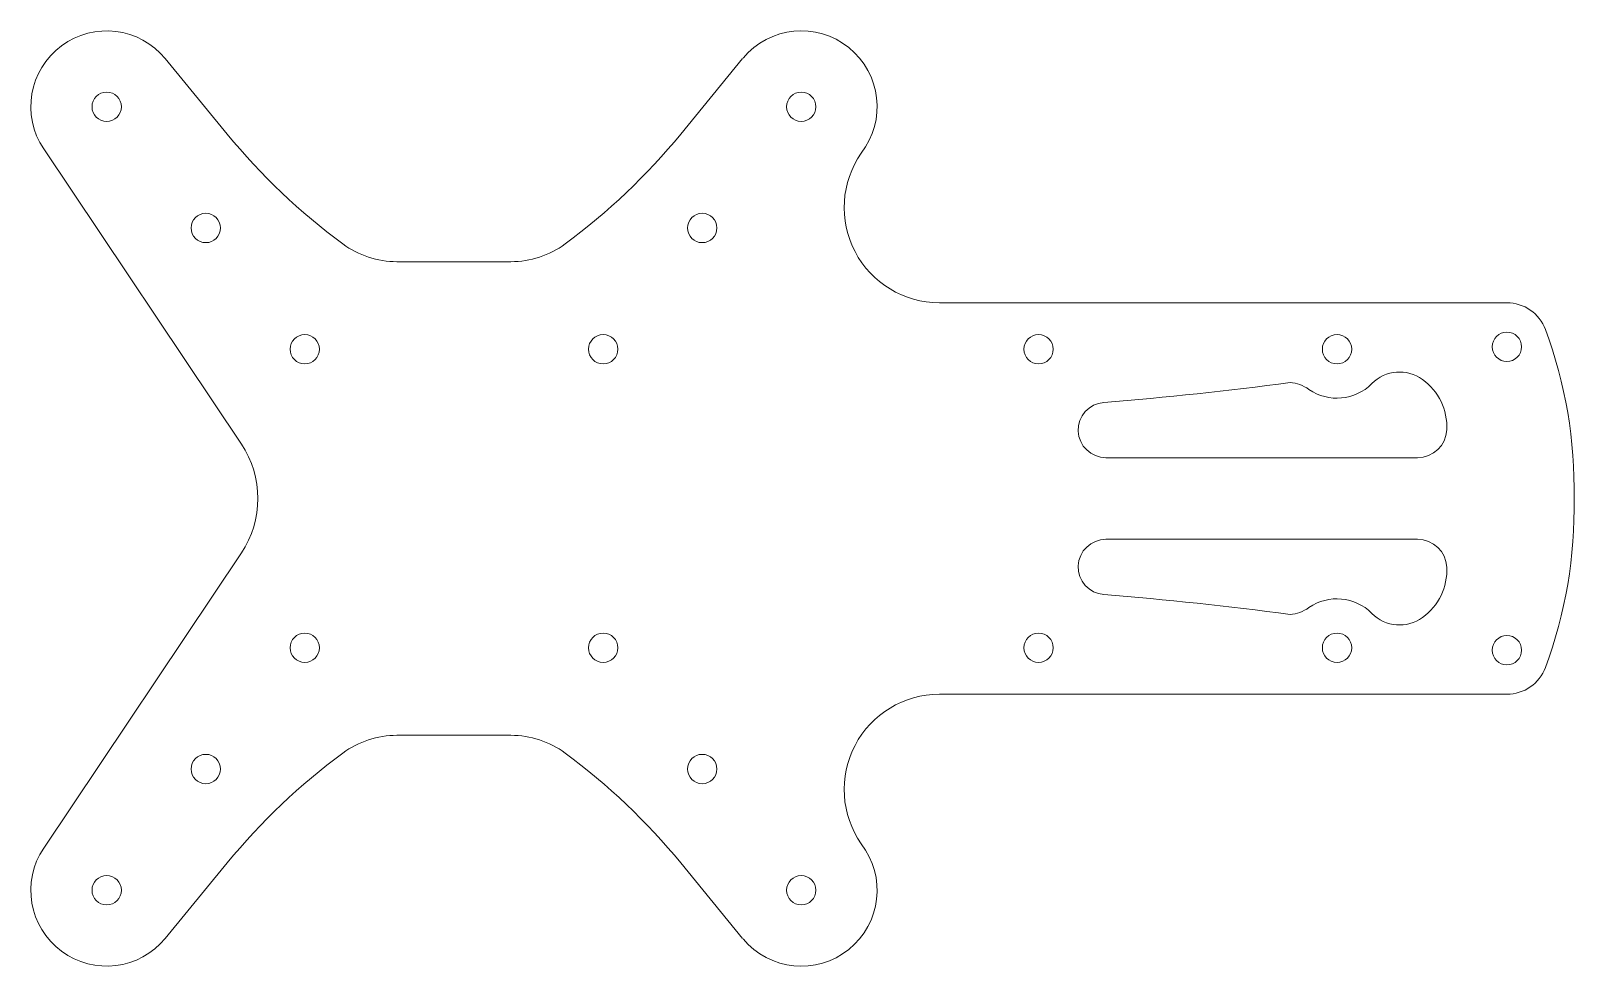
# Model space of a CAD drawing. Header units: millimetres. Extents: x -43 to 114, y -48 to 48.
import ezdxf

# ---------------------------------------------------------------- set-up
doc = ezdxf.new("R2010")
doc.units = ezdxf.units.MM
doc.layers.add('46', color=7, linetype='Continuous', true_color=0xffffff)

msp = doc.modelspace()

# ---------------------------------------------------------------- linework, layer by layer
at = {"layer": '46', "color": 3, "linetype": 'Continuous', "lineweight": 18}
for p, q in [((-23.177926, 37.243794), (-29.502526, 44.949972)), ((29.502526, 44.949972), (23.177926, 37.243794)), ((-41.93174, 35.719556), (-21.729231, 5.566101)), ((0, 24.195533), (-5.826392, 24.195533)), ((5.826392, 24.195533), (0, 24.195533)), ((49.612588, 20), (107.612588, 20)), ((98.473924, 4.165983), (66.629579, 4.165983)), ((66.629579, -4.165983), (98.473924, -4.165983)), ((-21.729231, -5.566101), (-41.93174, -35.719556)), ((107.612588, -20), (49.612588, -20)), ((-5.826392, -24.195533), (0, -24.195533)), ((0, -24.195533), (5.826392, -24.195533)), ((-29.502526, -44.949972), (-23.177926, -37.243794)), ((23.177926, -37.243794), (29.502526, -44.949972)), ((29.502526, -44.949972), (23.177926, -37.243794))]:
    msp.add_line(p, q, dxfattribs=at)
for centre in [(-35.493242, 40.033284), (35.493242, 40.033284), (-25.371621, 27.641642), (25.371621, 27.641642), (-15.25, 15.25), (15.25, 15.25), (59.75, 15.25), (90.25, 15.25), (107.612588, 15.5), (-15.25, -15.25), (15.25, -15.25), (59.75, -15.25), (90.25, -15.25), (107.612588, -15.5), (-25.371621, -27.641642), (25.371621, -27.641642), (-35.493242, -40.033284), (35.493242, -40.033284)]:
    msp.add_circle(centre, 1.5, dxfattribs=at)
for centre, radius, start, end in [((-35.493242, 40.033284), 7.75, 39.376344, 213.821684), ((35.493242, 40.033284), 7.75, 322.259577, 140.106705), ((27.152842, 78.37568), 65, 219.256876, 233.672662), ((-27.152842, 78.37568), 65, 306.327338, 320.743124), ((49.612588, 29.732876), 9.732876, 145.185205, 270), ((-5.826392, 33.524762), 9.329229, 233.672662, 270), ((5.826392, 33.524762), 9.329229, 270, 306.327338), ((107.612588, 15.804), 4.196, 20.412903, 90), ((67.843398, 0.972765), 46.640716, 358.804921, 20.448606), ((96.649768, 8.922049), 4, 54.099097, 135.323292), ((40.500627, 341.291227), 332.483703, 274.469234, 277.769151), ((85.091172, 7.87528), 4, 55.026106, 84.903907), ((90.25, 15.25), 5, 235.026106, 315.323292), ((95.476998, 7.301984), 6, 357.40171, 54.099097), ((66.629579, 6.996545), 2.830562, 94.469234, 270), ((98.473924, 7.165983), 3, 269.999997, 357.401729), ((-30.03697, 0), 10, 326.178316, 33.821684), ((67.843398, -0.972765), 46.640716, 339.551394, 1.195079), ((66.629579, -6.996545), 2.830562, 90, 265.530766), ((98.473924, -7.165983), 3, 2.598271, 90.000003), ((95.476998, -7.301984), 6, 305.900903, 2.59829), ((40.500627, -341.291227), 332.483703, 82.230849, 85.530766), ((90.25, -15.25), 5, 44.676708, 124.973894), ((85.091172, -7.87528), 4, 275.096093, 304.973894), ((96.649768, -8.922049), 4, 224.676708, 305.900903), ((107.612588, -15.804), 4.196, 270, 339.587097), ((49.612588, -29.732876), 9.732876, 90, 214.814795), ((-5.826392, -33.524762), 9.329229, 90, 126.327338), ((5.826392, -33.524762), 9.329229, 53.672662, 90), ((27.152842, -78.37568), 65, 126.327338, 140.743124), ((-27.152842, -78.37568), 65, 39.256876, 53.672662), ((-35.493242, -40.033284), 7.75, 146.178316, 320.623656), ((35.493242, -40.033284), 7.75, 219.893295, 37.740423)]:
    msp.add_arc(centre, radius, start, end, dxfattribs=at)

doc.saveas('drawing.dxf')
